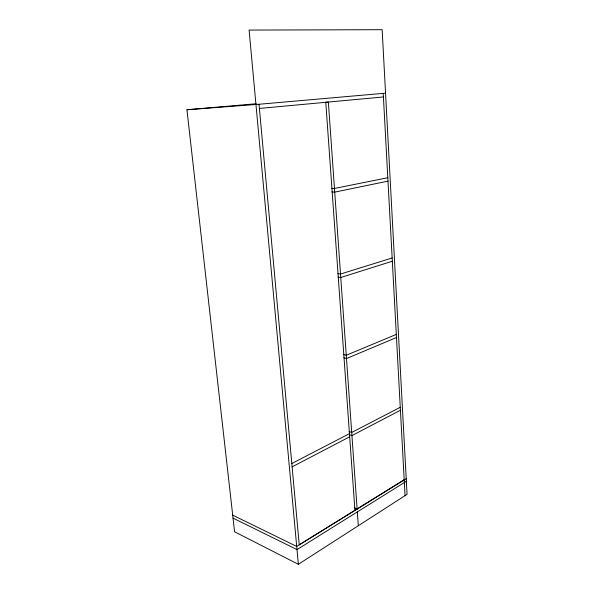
<?xml version="1.0" encoding="UTF-8"?>
<svg xmlns="http://www.w3.org/2000/svg" width="594" height="594" viewBox="0 0 594 594"><rect width="100%" height="100%" fill="white"/><g stroke="black" fill="none" stroke-linecap="round" stroke-linejoin="round"><path stroke-width="0.89" d="M298.359 564.3L407.053 494.364L382.15 29.7L249.094 30.071L298.359 564.3L234.578 531.771L186.947 109.756L256.192 103.742M406.348 481.281L297 549.599L233.034 518.109M404.187 479.707L299.235 544.854L259.014 104.262M406.214 478.734L296.71 546.428L232.7 515.161M292.114 466.869L349.673 436.783M400.423 410.254L352.019 435.558L349.398 434.711M291.81 463.528L349.45 433.642M400.259 407.291L351.797 432.425L349.175 431.586M396.473 337.511L346.577 358.516L343.874 357.885M396.302 334.407L346.339 355.227L343.644 354.603M392.33 261.226L340.756 277.502L338.016 277.123M392.151 257.967L340.6 274.005L337.86 273.634M387.986 181.14L334.726 192.122L331.972 192.018M387.8 177.717L334.556 188.447L331.801 188.357M259.392 108.442L383.412 96.963M255.962 104.529L385.551 93.161M186.947 109.756L256.252 104.47M325.594 102.257L328.356 102.064L357.128 509.08M354.544 507.877L357.113 508.932M357.328 511.909L358.301 525.727M325.772 102.302L354.937 510.432M383.219 93.362L405.056 495.648"/></g></svg>
